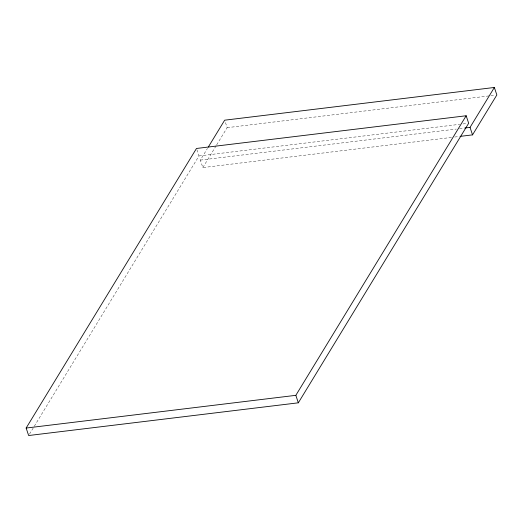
<?xml version="1.0" encoding="UTF-8"?>
<svg xmlns="http://www.w3.org/2000/svg" width="523" height="523" viewBox="0 0 523 523"><rect width="100%" height="100%" fill="white"/><g stroke="black" fill="none" stroke-linecap="round" stroke-linejoin="round"><path stroke-width="0.39" stroke-dasharray="2.62 1.96" d="M29.491 434.136L198.969 155.959L196.981 149.97M451.473 137.431L202.839 167.589L200.348 160.103L207.481 148.401M202.839 167.589L216.261 145.564M216.679 144.878L227.159 127.671L225.165 121.682M227.159 127.671L495.229 95.153M198.969 155.959L459.756 124.324M462.992 123.931L467.046 123.441M200.348 160.103L456.272 129.057M459.514 128.665L465.182 127.978M454.716 137.033L459.573 136.444"/><path stroke-width="0.78" d="M26.15 428.043L196.478 148.473L466.17 115.76L468.66 123.245L298.332 402.815L28.641 435.528L26.15 428.043L295.841 395.329L466.17 115.76M208.317 147.022L224.668 120.185L494.359 87.472L496.85 94.957L472.531 134.875L460.384 136.346M472.531 134.875L470.04 127.39L494.359 87.472M465.182 127.978L470.04 127.39M295.841 395.329L298.332 402.815"/></g></svg>
